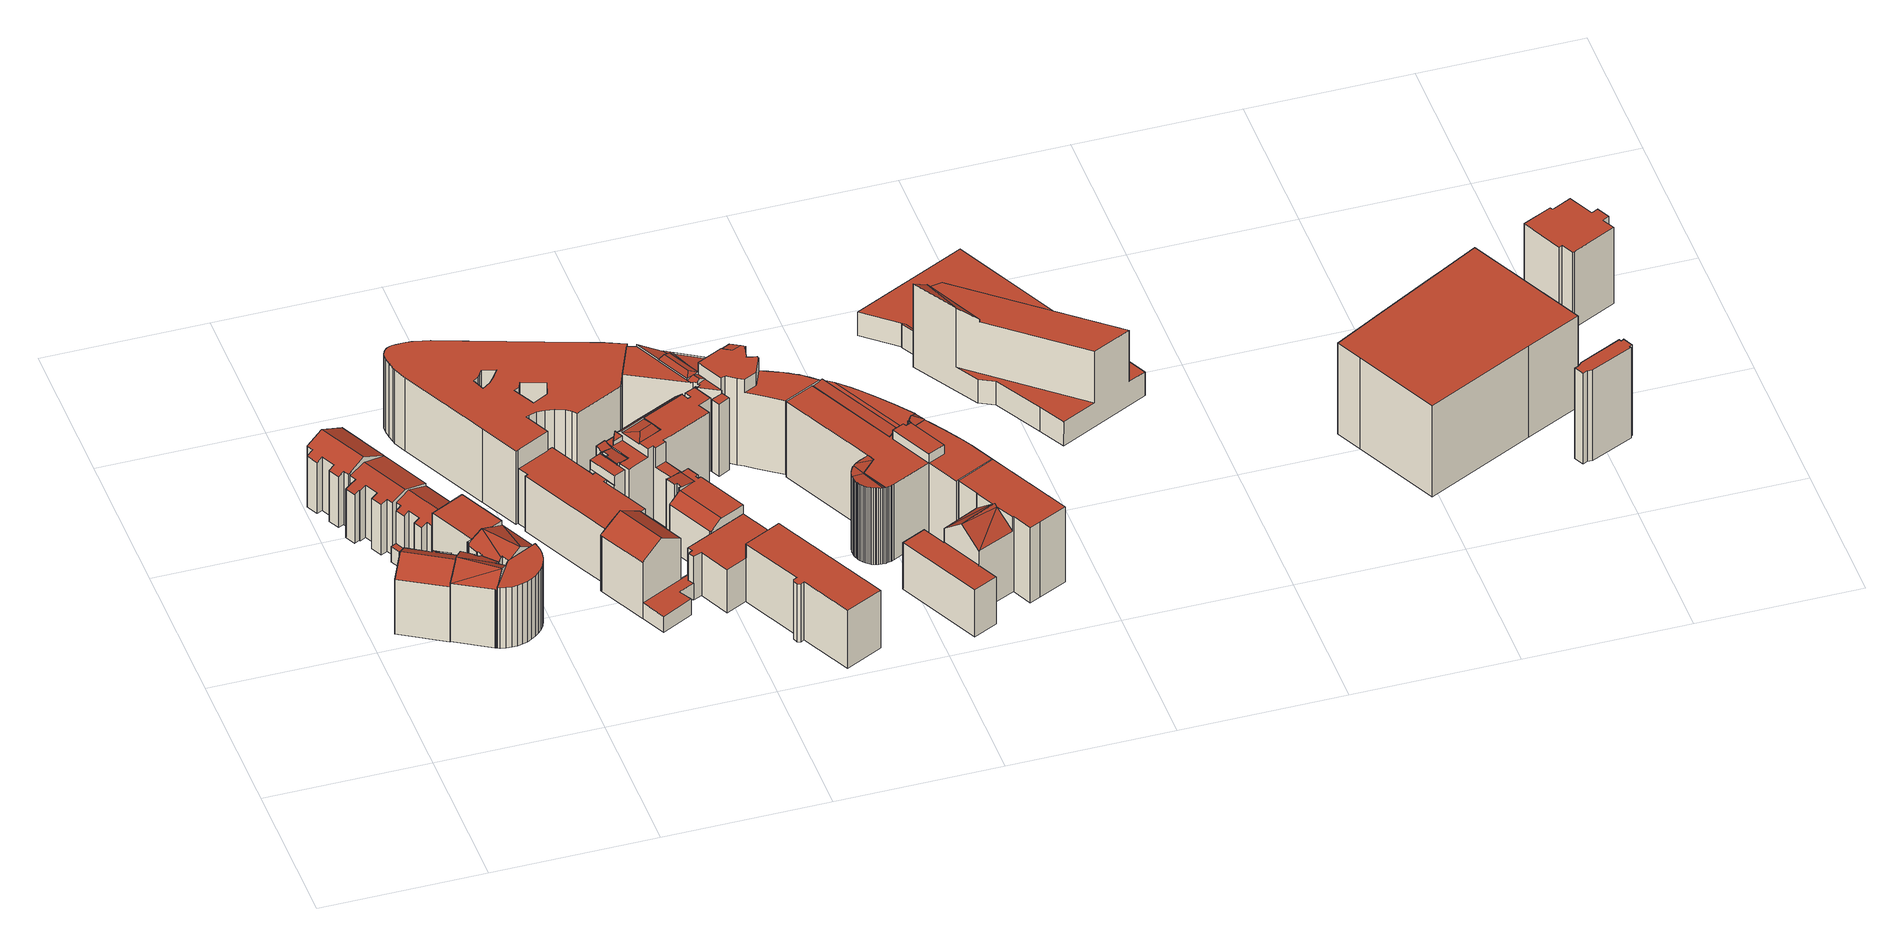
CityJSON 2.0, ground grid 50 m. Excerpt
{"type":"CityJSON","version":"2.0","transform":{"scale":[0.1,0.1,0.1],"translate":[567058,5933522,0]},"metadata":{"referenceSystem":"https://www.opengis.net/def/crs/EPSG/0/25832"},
"CityObjects":{
"building1":{"type":"Building","attributes":{"Gemeindeschluessel":"02000000","Geometrietyp2DReferenz":"3000","function":"31001_1010","roofType":"3100","measuredHeight":23.84,"storeysAboveGround":6},"geometry":[{"type":"MultiSurface","lod":"2","boundaries":[[[0,1,2,3]],[[3,4,5,0]],[[6,7,8,9]],[[9,8,10,11]],[[11,10,12,13]],[[14,2,1,15]],[[16,17,18,19,14,15,6,9,11,13]],[[6,15,1,0,5,7]],[[14,19,20,4,3,2]],[[16,13,12,21,22]],[[20,19,18,23]],[[24,17,16,22]],[[18,17,24,25,23]],[[21,12,10,8,7,5,4,20,23,25]],[[21,25,24,22]]],"semantics":{"surfaces":[{"type":"RoofSurface"},{"type":"WallSurface"},{"type":"GroundSurface"}],"values":[0,1,1,1,1,1,2,1,1,1,1,1,1,0,0]}}]},
"building2":{"type":"Building","attributes":{"Gemeindeschluessel":"02000000","Geometrietyp2DReferenz":"3000","function":"31001_1010","roofType":"3100","measuredHeight":24.24,"storeysAboveGround":5},"geometry":[{"type":"MultiSurface","lod":"2","boundaries":[[[26,27,28,29]],[[30,31,32,33,34,35,36,27,26]],[[37,38,39,40,41,42,43,44,28]],[[45,36,35,46]],[[46,35,34,47]],[[47,34,33,48]],[[48,33,32,49]],[[49,32,31,50]],[[50,31,30,51]],[[52,44,43,53]],[[53,43,42,54]],[[54,42,41,55]],[[55,41,40,56]],[[56,40,39,57]],[[57,39,38,58]],[[59,60,27,36,45]],[[61,52,53,54,55,56,57,58,62,59,45,46,47,48,49,50,51]],[[52,61,29,28,44]],[[60,59,62,63]],[[62,58,38,37,63]],[[61,51,30,26,29]],[[60,63,37,28,27]]],"semantics":{"surfaces":[{"type":"RoofSurface"},{"type":"WallSurface"},{"type":"GroundSurface"}],"values":[0,0,0,1,1,1,1,1,1,1,1,1,1,1,1,1,2,1,1,1,1,0]}}]},
"building3":{"type":"Building","attributes":{"Gemeindeschluessel":"02000000","Geometrietyp2DReferenz":"3000","function":"31001_1010","roofType":"3100","measuredHeight":22.07,"storeysAboveGround":4},"geometry":[{"type":"MultiSurface","lod":"2","boundaries":[[[64,65,66,67,68,69,70,71,72,73,74,75,76]],[[72,77,78,73]],[[79,76,75,80]],[[80,75,74,81]],[[82,71,70,83]],[[83,70,69,84]],[[84,69,68,85]],[[85,68,67,86]],[[86,67,66,87]],[[87,66,65,88]],[[88,65,64,89]],[[89,64,76,79]],[[90,78,77,91]],[[91,77,72,71,82]],[[81,74,73,78,90]],[[81,90,91,82,83,84,85,86,87,88,89,79,80]]],"semantics":{"surfaces":[{"type":"RoofSurface"},{"type":"WallSurface"},{"type":"GroundSurface"}],"values":[0,0,1,1,1,1,1,1,1,1,1,1,1,1,1,2]}}]},
"building4":{"type":"Building","attributes":{"Gemeindeschluessel":"02000000","Geometrietyp2DReferenz":"3000","function":"31001_1010","roofType":"3100","measuredHeight":20.15,"storeysAboveGround":4},"geometry":[{"type":"MultiSurface","lod":"2","boundaries":[[[92,93,94,95]],[[96,97,98,99]],[[100,101,102,103]],[[103,102,104,105]],[[105,104,106,107]],[[107,106,108,109]],[[109,108,110,111]],[[111,110,112,113]],[[113,112,114,115]],[[116,94,93,117]],[[118,119,120,121]],[[122,123,119,118]],[[100,103,105,107,109,111,113,115,122,118,121,96,99,116,117]],[[101,100,117,93,92]],[[123,122,115,114]],[[116,99,98,95,94]],[[97,96,121,120]],[[97,120,119,123,114,112,110,108,106,104,102,101,92,95,98]]],"semantics":{"surfaces":[{"type":"RoofSurface"},{"type":"WallSurface"},{"type":"GroundSurface"}],"values":[0,1,1,1,1,1,1,1,1,1,1,1,2,1,1,1,1,0]}}]},
"building5":{"type":"Building","attributes":{"Gemeindeschluessel":"02000000","Geometrietyp2DReferenz":"3000","function":"31001_1010","roofType":"3100","measuredHeight":19.76,"storeysAboveGround":4},"geometry":[{"type":"MultiSurface","lod":"2","boundaries":[[[124,125,126,127]],[[128,124,127,129]],[[130,131,132,133]],[[125,134,135,126]],[[136,137,138,139]],[[139,138,140,141]],[[141,140,142,143]],[[143,142,144,145]],[[145,144,146,147]],[[147,146,148,149]],[[150,151,152,153]],[[153,152,154,155]],[[136,139,141,143,145,147,149,156,128,129,130,133,157,150,153,155]],[[151,150,157,158]],[[136,155,154,159,137]],[[160,156,149,148]],[[157,133,132,161,158]],[[128,156,160,134,125,124]],[[130,129,127,126,135,131]],[[159,154,152,151,158,161]],[[159,161,132,131,135,134,160,148,146,144,142,140,138,137]]],"semantics":{"surfaces":[{"type":"RoofSurface"},{"type":"WallSurface"},{"type":"GroundSurface"}],"values":[0,1,1,1,1,1,1,1,1,1,1,1,2,1,1,1,1,1,1,0,0]}}]},
"building6":{"type":"Building","attributes":{"Gemeindeschluessel":"02000000","Geometrietyp2DReferenz":"3000","function":"31001_1010","roofType":"1000","measuredHeight":21.77,"storeysAboveGround":5},"geometry":[{"type":"MultiSurface","lod":"2","boundaries":[[[162,163,164,165,166,167,168,169,170,171,172,173,174,175,176,177,178,179,180,181,182]],[[183,184,185,186,187,188,189,190,191,192,193,194,195,196,197,198,199,200,201,202,203]],[[183,182,181,184]],[[184,181,180,185]],[[185,180,179,186]],[[186,179,178,187]],[[187,178,177,188]],[[188,177,176,189]],[[189,176,175,190]],[[190,175,174,191]],[[191,174,173,192]],[[192,173,172,193]],[[193,172,171,194]],[[194,171,170,195]],[[195,170,169,196]],[[196,169,168,197]],[[197,168,167,198]],[[198,167,166,199]],[[199,166,165,200]],[[200,165,164,201]],[[201,164,163,202]],[[202,163,162,203]],[[203,162,182,183]]],"semantics":{"surfaces":[{"type":"RoofSurface"},{"type":"GroundSurface"},{"type":"WallSurface"}],"values":[0,1,2,2,2,2,2,2,2,2,2,2,2,2,2,2,2,2,2,2,2,2,2]}}]},
"building7":{"type":"Building","attributes":{"Gemeindeschluessel":"02000000","Geometrietyp2DReferenz":"3000","function":"31001_1010","roofType":"1000","measuredHeight":22.33,"storeysAboveGround":6},"geometry":[{"type":"MultiSurface","lod":"2","boundaries":[[[204,205,206,207]],[[207,206,208,209]],[[209,208,210,211]],[[211,210,212,213]],[[213,212,214,215]],[[215,214,216,217]],[[217,216,218,219]],[[220,221,222,223]],[[223,222,205,204]],[[224,225,226,227]],[[227,226,221,220]],[[225,224,219,218]],[[219,224,227,220,223,204,207,209,211,213,215,217]],[[225,218,216,214,212,210,208,206,205,222,221,226]]],"semantics":{"surfaces":[{"type":"WallSurface"},{"type":"GroundSurface"},{"type":"RoofSurface"}],"values":[0,0,0,0,0,0,0,0,0,0,0,0,1,2]}}]},
"building8":{"type":"Building","attributes":{"Gemeindeschluessel":"02000000","Geometrietyp2DReferenz":"3000","function":"31001_1010","roofType":"3100","measuredHeight":23.9,"storeysAboveGround":5},"geometry":[{"type":"MultiSurface","lod":"2","boundaries":[[[228,229,230,231,232,233,234,235,236]],[[234,237,238,239,240,235]],[[239,241,242,243,244,240]],[[241,245,246,242]],[[247,233,232,248]],[[248,232,231,249]],[[249,231,230,250]],[[250,230,229,251]],[[251,229,228,224]],[[224,228,236,219]],[[252,238,237,253]],[[217,244,243,254]],[[255,242,246,256]],[[256,246,245,257]],[[252,253,247,248,249,250,251,224,219,217,254,255,256,257]],[[217,219,236,235,240,244]],[[252,257,245,241,239,238]],[[255,254,243,242]],[[247,253,237,234,233]]],"semantics":{"surfaces":[{"type":"RoofSurface"},{"type":"WallSurface"},{"type":"GroundSurface"}],"values":[0,0,0,0,1,1,1,1,1,1,1,1,1,1,2,1,1,1,1]}}]},
"building9":{"type":"Building","attributes":{"Gemeindeschluessel":"02000000","Geometrietyp2DReferenz":"3000","function":"31001_1010","roofType":"3100","measuredHeight":24.5,"storeysAboveGround":5},"geometry":[{"type":"MultiSurface","lod":"2","boundaries":[[[258,259,260,261,262,263]],[[259,264,265,266,267,260]],[[268,262,261,269]],[[270,263,262,268]],[[271,267,266,272]],[[272,266,265,273]],[[273,265,264,274]],[[275,258,263,270]],[[274,264,259,258,275]],[[269,261,260,267,271]],[[269,271,272,273,274,275,270,268]]],"semantics":{"surfaces":[{"type":"RoofSurface"},{"type":"WallSurface"},{"type":"GroundSurface"}],"values":[0,0,1,1,1,1,1,1,1,1,2]}}]},
"building10":{"type":"Building","attributes":{"Gemeindeschluessel":"02000000","Geometrietyp2DReferenz":"3000","function":"31001_2460","roofType":"1000","measuredHeight":5.65,"storeysAboveGround":1},"geometry":[{"type":"MultiSurface","lod":"2","boundaries":[[[274,276,277,278]],[[278,277,279,280]],[[280,279,281,282]],[[283,284,285,286,275,274,278,280,282]],[[287,288,289,290,281,279,277,276,291]],[[281,290,283,282]],[[288,287,286,285]],[[289,288,285,284]],[[290,289,284,283]],[[287,291,275,286]],[[291,276,274,275]]],"semantics":{"surfaces":[{"type":"WallSurface"},{"type":"GroundSurface"},{"type":"RoofSurface"}],"values":[0,0,0,1,2,0,0,0,0,0,0]}}]},
"building11":{"type":"Building","attributes":{"Gemeindeschluessel":"02000000","Geometrietyp2DReferenz":"3000","function":"31001_2010","roofType":"1000","measuredHeight":26.21,"storeysAboveGround":7},"geometry":[{"type":"MultiSurface","lod":"2","boundaries":[[[292,293,294,295,296,297,298,299,300,301,302,303,304,305,306,307,308,309,310,311,312,313,314,315,316,317,318,319,320,321,322,323,324,325],[326,327,328,329,330,331],[332,333,334,335,336,337,338,339]],[[340,341,342,343,344,345,346,347,348,349,350,351,352,353,354,355,356,357,358,359,360,361,362,363,364,365,366,367,368,369,370,371,372,373],[374,375,376,377,378,379],[380,381,382,383,384,385,386,387]],[[373,372,293,292]],[[372,371,294,293]],[[371,370,295,294]],[[370,369,296,295]],[[369,368,297,296]],[[368,367,298,297]],[[367,366,299,298]],[[366,365,300,299]],[[365,364,301,300]],[[364,363,302,301]],[[363,362,303,302]],[[362,361,304,303]],[[361,360,305,304]],[[360,359,306,305]],[[359,358,307,306]],[[358,357,308,307]],[[357,356,309,308]],[[356,355,310,309]],[[355,354,311,310]],[[354,353,312,311]],[[353,352,313,312]],[[352,351,314,313]],[[351,350,315,314]],[[350,349,316,315]],[[349,348,317,316]],[[348,347,318,317]],[[347,346,319,318]],[[346,345,320,319]],[[345,344,321,320]],[[344,343,322,321]],[[343,342,323,322]],[[342,341,324,323]],[[341,340,325,324]],[[340,373,292,325]],[[379,378,327,326]],[[378,377,328,327]],[[377,376,329,328]],[[376,375,330,329]],[[375,374,331,330]],[[374,379,326,331]],[[387,386,333,332]],[[386,385,334,333]],[[385,384,335,334]],[[384,383,336,335]],[[383,382,337,336]],[[382,381,338,337]],[[381,380,339,338]],[[380,387,332,339]]],"semantics":{"surfaces":[{"type":"GroundSurface"},{"type":"RoofSurface"},{"type":"WallSurface"}],"values":[0,1,2,2,2,2,2,2,2,2,2,2,2,2,2,2,2,2,2,2,2,2,2,2,2,2,2,2,2,2,2,2,2,2,2,2,2,2,2,2,2,2,2,2,2,2,2,2,2,2]}}]},
"building12":{"type":"Building","attributes":{"Gemeindeschluessel":"02000000","Geometrietyp2DReferenz":"3000","function":"31001_2010","roofType":"1000","measuredHeight":15.56,"storeysAboveGround":4},"geometry":[{"type":"MultiSurface","lod":"2","boundaries":[[[388,389,390,391]],[[392,393,394,395]],[[395,394,396,397]],[[398,399,393,392]],[[400,401,390,389,402,396,394,393,399]],[[403,404,398,392,395,397,405,388,391]],[[405,397,396,402]],[[404,403,401,400]],[[403,391,390,401]],[[398,404,400,399]],[[388,405,402,389]]],"semantics":{"surfaces":[{"type":"WallSurface"},{"type":"RoofSurface"},{"type":"GroundSurface"}],"values":[0,0,0,0,1,2,0,0,0,0,0]}}]},
"building13":{"type":"Building","attributes":{"Gemeindeschluessel":"02000000","Geometrietyp2DReferenz":"3000","function":"31001_2020","roofType":"1000","measuredHeight":31.07,"storeysAboveGround":7},"geometry":[{"type":"MultiSurface","lod":"2","boundaries":[[[406,407,408,409,410,411]],[[412,413,414,415]],[[412,416,417,413]],[[418,419,420]],[[421,422,423,424,425]],[[426,427,428,429,430]],[[431,432,433,434,435,436,437,438,439,440,427,441,442,443]],[[444,445,446,447,448,449,450,451,452,453,454,455,456,457,458,459,460,461,462,463,464,465,466,467,468,469,470,471,472,473,474]],[[475,476,477,478,479,480]],[[481,482,483,476,484]],[[446,485,486,487,488]],[[482,489,490,483]],[[491,492,493,485]],[[494,495,492,496]],[[497,498,499,489,482,481]],[[500,501,502,503,504,497,505]],[[494,506,495]],[[507,508,509]],[[510,511,512,513,514,515,516,517,518,519]],[[503,520,521,499,504]],[[522,523,524,525,526]],[[527,528,529,530]],[[531,532,533,534,535,536]],[[537,538,539,540]],[[541,542,543]],[[544,545,546,547,507]],[[548,549,550,551]],[[551,550,552,553]],[[554,555,556,557]],[[557,556,558,559]],[[560,561,562,563]],[[564,565,566,567]],[[567,566,568,569]],[[570,410,409]],[[571,572,573,574]],[[574,573,575,576]],[[406,577,407]],[[578,579,580]],[[581,582,583,584]],[[585,586,587,588]],[[578,589,590]],[[591,415,414,592]],[[593,412,415,591]],[[594,417,416]],[[429,595,596,430]],[[537,425,424,597,538]],[[597,424,423,598]],[[599,422,421,600]],[[600,421,425,537]],[[440,428,427]],[[601,602,603,604]],[[604,603,605,606]],[[607,608,609]],[[609,610,611]],[[612,443,442,613]],[[426,441,427]],[[436,435,424,597]],[[538,597,424,435,434,539]],[[539,434,433,614]],[[614,433,432,615]],[[615,432,431,616]],[[616,431,443,612]],[[617,618,619,543]],[[620,621,622,623]],[[623,622,624,625]],[[625,624,626,627]],[[627,626,628,629]],[[629,628,630,631]],[[542,474,473,632]],[[632,473,472,633]],[[633,472,471,634]],[[634,471,470,635]],[[635,470,469,636]],[[636,469,468,637]],[[637,468,467,638]],[[638,467,466,639]],[[639,466,465,640]],[[640,465,464,641]],[[641,464,463,642]],[[642,463,462,643]],[[643,462,461,644]],[[644,461,460,645]],[[645,460,459,646]],[[646,459,458,647]],[[647,458,457,648]],[[648,457,456,649]],[[649,456,455,650]],[[650,455,454,651]],[[651,454,453,652]],[[652,453,452,653]],[[653,452,451,654]],[[654,451,450,655]],[[655,450,449,656]],[[656,449,448,657]],[[488,447,446]],[[541,444,474,542]],[[476,475,484]],[[496,490,489,494]],[[495,493,492]],[[509,658,659,507]],[[507,659,660,544]],[[505,661,662,500]],[[521,494,489,499]],[[497,481,661,505]],[[508,519,518,663]],[[663,518,517,664]],[[664,517,516,665]],[[666,512,511,547]],[[547,511,510,659,507]],[[507,659,510,519,508]],[[667,525,524,668]],[[536,669,531]],[[545,530,529,546]],[[546,529,528,670]],[[670,528,527,671]],[[671,527,530,545]],[[672,673,674,675]],[[675,674,676,677]],[[678,679,680,681]],[[681,680,682,683]],[[684,685,686,687]],[[687,686,688,689]],[[690,691,692,693]],[[693,692,694,695]],[[695,694,696,697]],[[698,699,700,701]],[[701,700,702,703]],[[703,702,704,705]],[[706,707,708,709]],[[709,708,710,711]],[[711,710,712,713]],[[713,712,714,715]],[[715,714,716,717]],[[599,718,719,720,721,722,723,724,598,423,422]],[[725,726,727,717,716,728,729,683,682,730,731]],[[732,733,734,735,736,501,500,662,737,738,739,740,741]],[[411,410,570,592,414,413,417,594,742,743,744,745,746,747,748,749,750,751,752]],[[753,754,755,756,757,758,569,568,759,760,761,762,763,764,549,548]],[[739,738,737,662,661,765,766,619,618,767,740]],[[768,769,596,595,770,771,772,773,774,775,776,660,659,658,777,605,603,602,778,610,609,608,779,780]],[[409,781,782,589,578,580,783,784,785,786,593,591,592,570]],[[787,788,789,790,791,585,588,792,793,794]],[[715,717,727,726,725,731,795,796,666,547,546,670,671,545,544,797,798,799,800,801,802,803,804,805,806,807,620,623,625,627,629,631,808,809,721,720,719,718,599,600,537,540,539,614,615,616,612,613,810,811,812,813,814,815,816,581,584,817,818,819,820,821,822,823,560,563,824,825,826,827,828,829,830,564,567,569,758,757,756,755,754,753,548,551,553,831,832,833,834,835,554,557,559,571,574,576,836,752,751,750,749,748,747,746,745,837,601,604,606,838,509,508,663,664,665,839,736,735,734,733,732,741,840,617,543,542,632,633,634,635,636,637,638,639,640,641,642,643,644,645,646,647,648,649,650,651,652,653,654,655,656,657,841,842,843,844,845,667,668,846,847,848,684,687,689,849,672,675,677,850,851,698,701,703,705,852,690,693,695,697,853,706,709,711,713]],[[550,549,764,763,762,761,760,759,568,566,565,854,855,856,857,858,859,860,562,561,861,862,863,864,862,865,558,556,555,866,867,868,869,870,552]],[[416,871,872,873,874,744,743,742,594]],[[598,724,723,722,875,876,630,628,626,624,622,621,438,437,436,597]],[[877,878,879,880,730,682,680,679,881,676,674,673,882,688,686,685,533,532,531,669,883]],[[729,728,716,714,712,710,708,707,884,696,694,692,691,885,704,702,700,699,678,681,683]],[[558,794,793,572,571,559]],[[823,822,821,863,862,861,561,560]],[[860,859,858,826,825,824,563,562]],[[857,856,855,829,828,827,826,858]],[[865,862,864,789,788,787,794,558]],[[864,863,821,820,819,818,791,790,789]],[[408,886,590,589,782,781,409]],[[815,814,813,812,769,768,785,784,783]],[[420,887,611,610,778,874,873,872,871]],[[786,785,768,780,418,420,871,416,412,593]],[[803,802,801,800,773,772,771,770]],[[595,429,428,440,439,806,805,804,803,770]],[[811,810,613,442,441,426,430,596,769,812]],[[876,875,722,721,809,808,631,630]],[[483,490,496,492,491,478,477,476]],[[486,888,844,843,842,487]],[[884,707,706,853,697,696]],[[885,691,690,852,705,704]],[[533,685,684,848,847,534]],[[679,678,699,698,851,850,881]],[[795,731,730,880,879,796]],[[850,677,676,881]],[[672,849,689,688,882,673]],[[520,513,512,878,877,883,489,494,521]],[[489,883,669,536,535,523,522,506,494]],[[534,847,846,668,524,523,535]],[[512,666,796,879,878]],[[526,525,667,845,844,888]],[[839,665,516,515,502,501,736]],[[515,514,513,520,503,502]],[[504,499,498,497]],[[493,495,506,522,493,485]],[[445,479,478,491,485,446]],[[765,661,481,484,475,480,766]],[[447,488,487,842,841,657,448]],[[766,480,479,445,444,541,543,619]],[[439,438,621,620,807,806]],[[774,773,800,799,798,775]],[[798,797,544,660,776,775]],[[605,777,658,509,838,606]],[[740,767,618,617,840,741]],[[778,602,601,837,745,744,874]],[[780,779,608,607,889,418]],[[586,585,791,818,817,584,583]],[[816,815,783,580,579,582,581]],[[792,588,587,890,572,793]],[[836,576,575,577,406,411,752]],[[564,830,829,855,854,565]],[[866,555,554,835,834,867]],[[868,867,834,833,832,869]],[[552,870,869,832,831,553]],[[493,522,526,888,486,485]],[[889,607,609,891,419,418]],[[419,891,609,611,887,420]],[[890,587,586,583,582,579,578,590,886,408,407,577,575,573,572]]],"semantics":{"surfaces":[{"type":"RoofSurface"},{"type":"WallSurface"},{"type":"GroundSurface"}],"values":[0,0,0,0,0,0,0,0,0,0,0,0,0,0,0,0,0,0,0,0,0,0,0,0,0,0,1,1,1,1,1,1,1,1,1,1,1,1,1,1,1,1,1,1,1,1,1,1,1,1,1,1,1,1,1,1,1,1,1,1,1,1,1,1,1,1,1,1,1,1,1,1,1,1,1,1,1,1,1,1,1,1,1,1,1,1,1,1,1,1,1,1,1,1,1,1,1,1,1,1,1,1,1,1,1,1,1,1,1,1,1,1,1,1,1,1,1,1,1,1,1,1,1,1,1,1,1,1,1,1,1,1,1,1,1,1,1,1,0,0,0,0,2,0,0,0,0,0,1,1,1,1,1,1,1,1,1,1,1,1,1,1,1,1,1,1,1,1,1,1,1,1,1,1,1,1,1,1,1,1,1,1,1,1,1,1,1,1,1,1,1,1,1,1,1,1,1,1,1,0,0,0,0]}}]},
"building14":{"type":"Building","attributes":{"Gemeindeschluessel":"02000000","Geometrietyp2DReferenz":"3000","function":"31001_2020","roofType":"1000","measuredHeight":20.76,"storeysAboveGround":6},"geometry":[{"type":"MultiSurface","lod":"2","boundaries":[[[892,893,894,895,896,897,898,899,900,901]],[[902,391,903,904,905,906,907,908,909,910]],[[902,901,900,391]],[[391,900,899,903]],[[903,899,898,904]],[[904,898,897,905]],[[905,897,896,906]],[[906,896,895,907]],[[907,895,894,908]],[[908,894,893,909]],[[909,893,892,910]],[[910,892,901,902]]],"semantics":{"surfaces":[{"type":"RoofSurface"},{"type":"GroundSurface"},{"type":"WallSurface"}],"values":[0,1,2,2,2,2,2,2,2,2,2,2]}}]},
"building15":{"type":"Building","attributes":{"Gemeindeschluessel":"02000000","Geometrietyp2DReferenz":"3000","function":"31001_2020","roofType":"1000","measuredHeight":30.41,"storeysAboveGround":7},"geometry":[{"type":"MultiSurface","lod":"2","boundaries":[[[911,912,913,914,915,916,917,918,919,920,921]],[[922,923,924,925,926]],[[911,927,928,929,930,912]],[[927,931,932,933,934,935,936,937,928]],[[938,939,940,911]],[[941,942,943,944,945,946,947,948,949,950]],[[951,952,953,954]],[[955,956,957]],[[958,959,960,956,955]],[[959,961,960]],[[922,962,963,923]],[[964,965,966,967]],[[968,969,970,971]],[[971,970,972,973]],[[973,972,974,975]],[[975,974,965,964]],[[976,920,919,977]],[[977,919,918,978]],[[978,918,917,979]],[[979,917,916,980]],[[980,916,915,981]],[[981,915,914,982]],[[982,914,913,983]],[[983,913,912,984]],[[985,986,987,988]],[[988,987,989,990]],[[990,989,991,992]],[[992,991,993,994]],[[994,993,995,996]],[[996,995,997,998]],[[998,997,999,1000]],[[1000,999,1001,1002]],[[1002,1001,1003,1004]],[[1004,1003,1005,1006]],[[1006,1005,1007,1008]],[[1008,1007,1009,1010]],[[1010,1009,1011,1012]],[[1012,1011,1013,1014]],[[1014,1013,1015,1016]],[[1016,1015,1017,1018]],[[1018,1017,1019,1020]],[[1021,925,924]],[[984,912,930,1022]],[[1022,930,929,1023]],[[1023,929,928,1024]],[[1024,928,937,1025]],[[1025,937,936,1026]],[[1026,936,935,1027]],[[1027,935,934,1028]],[[1028,934,933,1029]],[[1030,932,931]],[[911,1031,1032,927]],[[1033,1034,1035,1036]],[[1036,1035,1037,1038]],[[1038,1037,1039,1040]],[[1040,1039,1041,1042]],[[1042,1041,1043,1044]],[[940,1045,1031,911]],[[927,1032,931]],[[923,963,924]],[[1046,950,949,1047]],[[1048,948,947,1049]],[[951,946,945,952]],[[1050,944,943,1051]],[[1052,941,950,1046]],[[955,1053,1054,958]],[[1055,1056,1057,1058]],[[1058,1057,1059,1060]],[[1061,1062,1063,1064]],[[1065,1066,1067,1068]],[[1030,931,1032,1031,1045,1043,1041,1039,1037,1035,1034,1052,1046,1047,1021,924,963,962,1069]],[[1063,1062,1067,1066,1059,1057,1056,1054,1053,1050,1051]],[[1070,954,953,957,956,960,961,1071]],[[1061,1064,1072,1033,1036,1038,1040,1042,1044,1073,985,988,990,992,994,996,998,1000,1002,1004,1006,1008,1010,1012,1014,1016,1018,1020,968,971,973,975,964,967,976,977,978,979,980,981,982,983,984,1022,1023,1024,1025,1026,1027,1028,1029,1074,1075,1076,1048,1049,1070,1071,1055,1058,1060,1065,1068]],[[1076,1075,1069,962,922,926]],[[1048,1076,926,925,1021,1047,949,948]],[[1033,1072,942,941,1052,1034]],[[1072,1064,1063,1051,943,942]],[[1055,1071,961,959,958,1054,1056]],[[1061,1068,1067,1062]],[[1065,1060,1059,1066]],[[944,1050,1053,955,957,953,952,945]],[[1070,1049,947,946,951,954]],[[1073,1044,1043,1045,940,939]],[[1074,1029,933,932,1030]],[[985,1073,939,938,986]],[[969,968,1020,1019]],[[976,967,966,921,920]],[[1075,1074,1030,1069]],[[969,1019,1017,1015,1013,1011,1009,1007,1005,1003,1001,999,997,995,993,991,989,987,986,938,911,921,966,965,974,972,970]]],"semantics":{"surfaces":[{"type":"RoofSurface"},{"type":"WallSurface"},{"type":"GroundSurface"}],"values":[0,0,0,0,0,0,0,0,0,0,1,1,1,1,1,1,1,1,1,1,1,1,1,1,1,1,1,1,1,1,1,1,1,1,1,1,1,1,1,1,1,1,1,1,1,1,1,1,1,1,1,1,1,1,1,1,1,1,1,1,1,1,1,1,1,1,1,1,1,1,0,0,1,2,1,1,1,1,1,1,1,1,1,1,1,1,1,1,1,0]}}]},
"building16":{"type":"Building","attributes":{"Gemeindeschluessel":"02000000","Geometrietyp2DReferenz":"3000","function":"31001_2010","roofType":"1000","measuredHeight":27.65,"storeysAboveGround":7},"geometry":[{"type":"MultiSurface","lod":"2","boundaries":[[[1077,1078,1079,1080]],[[1078,1081,1079]],[[1082,1078,1077]],[[1083,1082,1077]],[[1084,1085,1083,1077]],[[1086,1083,1085]],[[1087,1088,1089,1090]],[[1091,1092,1093,1094]],[[1095,1096,1097,1098]],[[1086,1099,1083]],[[1078,1100,1081]],[[1101,1102,1103,1104]],[[1104,1103,1105,1106]],[[1106,1105,1107,1108]],[[1094,1093,1088,1087]],[[1109,1110,1111,1080,1079,1081,1100,1112,1113]],[[1108,1107,1099,1086,1085,1084,1114,1115,1116]],[[1091,1094,1087,1090,1109,1113,1095,1098,1101,1104,1106,1108,1116]],[[1115,1114,1111,1110,1089,1088,1093,1092]],[[1112,1100,1078,1083,1099,1107,1105,1103,1102,1097,1096]],[[1089,1110,1109,1090]],[[1097,1102,1101,1098]],[[1112,1096,1095,1113]],[[1083,1078,1082]],[[1111,1114,1084,1077,1080]],[[1115,1092,1091,1116]]],"semantics":{"surfaces":[{"type":"RoofSurface"},{"type":"WallSurface"},{"type":"GroundSurface"}],"values":[0,0,0,0,0,0,1,1,1,1,1,1,1,1,1,1,1,2,0,0,1,1,1,1,1,1]}}]},
"building17":{"type":"Building","attributes":{"Gemeindeschluessel":"02000000","Geometrietyp2DReferenz":"3000","function":"51009_1610","roofType":"1000","measuredHeight":25.58},"geometry":[{"type":"MultiSurface","lod":"2","boundaries":[[[1117,1118,1119,1120,1121]],[[1122,1123,1124,1125,1126,1127,1128,1129,1130]],[[1131,1132,1133,1119,1134]],[[1135,1136,1137,1138]],[[1139,1130,1129,1140]],[[1140,1129,1128,1141]],[[1141,1128,1127,1142]],[[1142,1127,1126,1143]],[[1143,1126,1125,1144]],[[1120,1123,1122,1121]],[[1118,1134,1119]],[[1138,1133,1132,1135]],[[1145,1146,1147,1139,1140,1141,1142,1143,1144]],[[1139,1147,1117,1121,1122,1130]],[[1146,1145,1136,1135,1132,1131]],[[1145,1144,1125,1124,1137,1136]],[[1147,1146,1131,1134,1118,1117]],[[1133,1138,1137,1124,1123,1120,1119]]],"semantics":{"surfaces":[{"type":"RoofSurface"},{"type":"WallSurface"},{"type":"GroundSurface"}],"values":[0,0,0,0,1,1,1,1,1,1,1,1,2,1,1,1,1,1]}}]},
"building18":{"type":"Building","attributes":{"Gemeindeschluessel":"02000000","Geometrietyp2DReferenz":"3000","function":"31001_2100","roofType":"1000","measuredHeight":29.86,"storeysAboveGround":1},"geometry":[{"type":"MultiSurface","lod":"2","boundaries":[[[1148,1149,1150,1151]],[[1152,1153,1154,1155,1156]],[[1148,1157,1158,1149]],[[1159,1160,1161,1162,1163]],[[1164,1162,1165,1166]],[[1167,1151,1150,1168]],[[1169,1155,1154,1170]],[[1156,1149,1158,1152]],[[1171,1172,1173,1174]],[[1174,1173,1175,1176]],[[1176,1175,1177,1178]],[[1178,1177,1179,1180]],[[1181,1182,1183,1184]],[[1184,1183,1185,1186]],[[1181,1184,1186,1187,1167,1168,1188,1164,1166,1189,1171,1174,1176,1178,1180]],[[1190,1165,1162,1161,1160,1169,1170,1179,1177,1175,1173,1172]],[[1165,1190,1189,1166]],[[1167,1187,1191,1192,1157,1148,1151]],[[1181,1180,1179,1170,1154,1153,1193,1182]],[[1191,1187,1186,1185]],[[1193,1153,1152,1158,1157,1192]],[[1150,1149,1156,1155,1169,1160,1159]],[[1188,1168,1150,1159,1163]],[[1190,1172,1171,1189]],[[1164,1188,1163,1162]],[[1193,1192,1191,1185,1183,1182]]],"semantics":{"surfaces":[{"type":"RoofSurface"},{"type":"WallSurface"},{"type":"GroundSurface"}],"values":[0,0,0,0,1,1,1,1,1,1,1,1,1,1,2,0,1,1,1,1,1,1,1,1,1,0]}}]},
"building19":{"type":"Building","attributes":{"Gemeindeschluessel":"02000000","Geometrietyp2DReferenz":"3000","function":"31001_1120","roofType":"1000","measuredHeight":32.68,"storeysAboveGround":9},"geometry":[{"type":"MultiSurface","lod":"2","boundaries":[[[1194,1195,1196,1197]],[[1197,1196,1198,1199]],[[1199,1198,1200,1201]],[[1201,1200,1202,1203]],[[1203,1202,1204,1205]],[[1206,1207,1208,1209]],[[1209,1208,1195,1194]],[[1210,1211,1212,1213]],[[1211,1210,1205,1204]],[[1214,1215,1207,1206]],[[1213,1212,1215,1214]],[[1213,1214,1206,1209,1194,1197,1199,1201,1203,1205,1210]],[[1215,1212,1211,1204,1202,1200,1198,1196,1195,1208,1207]]],"semantics":{"surfaces":[{"type":"WallSurface"},{"type":"GroundSurface"},{"type":"RoofSurface"}],"values":[0,0,0,0,0,0,0,0,0,0,0,1,2]}}]},
"building20":{"type":"Building","attributes":{"Gemeindeschluessel":"02000000","Geometrietyp2DReferenz":"3000","function":"51009_1610","roofType":"1000","measuredHeight":32.5},"geometry":[{"type":"MultiSurface","lod":"2","boundaries":[[[1216,1217,1218,1219]],[[1220,1221,1222,1223]],[[1220,1224,1225,1221]],[[1219,1218,1225,1224]],[[1217,1216,1226,1227]],[[1226,1228,1229,1227]],[[1229,1228,1230,1231]],[[1232,1231,1230,1233]],[[1232,1233,1234,1235]],[[1236,1235,1234,1237]],[[1238,1236,1237,1239]],[[1222,1238,1239,1223]],[[1216,1219,1224,1220,1223,1239,1237,1234,1233,1230,1228,1226]],[[1218,1217,1227,1229,1231,1232,1235,1236,1238,1222,1221,1225]]],"semantics":{"surfaces":[{"type":"WallSurface"},{"type":"GroundSurface"},{"type":"RoofSurface"}],"values":[0,0,0,0,0,0,0,0,0,0,0,0,1,2]}}]},
"building21":{"type":"Building","attributes":{"Gemeindeschluessel":"02000000","Geometrietyp2DReferenz":"3000","function":"31001_1010","roofType":"1000","measuredHeight":27.35,"storeysAboveGround":8},"geometry":[{"type":"MultiSurface","lod":"2","boundaries":[[[1240,1241,1242,1243,1244,1245,1246,1247,1248,1249,1250,1251,1252]],[[1253,1254,1255,1256,1257,1258,1259,1260,1261,1262,1263,1264,1265]],[[1257,1248,1247,1258]],[[1258,1247,1246,1259]],[[1259,1246,1245,1260]],[[1260,1245,1244,1261]],[[1261,1244,1243,1262]],[[1262,1243,1242,1263]],[[1263,1242,1241,1264]],[[1264,1241,1240,1265]],[[1253,1252,1251,1254]],[[1254,1251,1250,1255]],[[1255,1250,1249,1256]],[[1256,1249,1248,1257]],[[1253,1265,1240,1252]]],"semantics":{"surfaces":[{"type":"RoofSurface"},{"type":"GroundSurface"},{"type":"WallSurface"}],"values":[0,1,2,2,2,2,2,2,2,2,2,2,2,2,2]}}]}
},
"vertices":[
[246,595,137],[254,609,137],[218,648,137],[202,621,137],[202,621,220],[246,595,220],[244,592,24],[244,592,223],[215,612,221],[215,612,24],[202,602,230],[202,602,24],[262,567,230],[262,567,24],[218,648,24],[254,609,24],[198,456,24],[62,535,24],[126,647,24],[193,606,24],[193,606,230],[234,518,262],[198,456,221],[126,647,230],[62,535,221],[98,597,262],
[198,455,234],[342,436,267],[236,522,267],[198,456,234],[307,392,234],[308,391,234],[309,391,234],[309,390,234],[310,390,234],[311,390,234],[312,389,234],[341,493,241],[353,503,234],[316,544,234],[307,539,238],[296,545,240],[299,549,238],[264,569,243],[262,567,245],[312,389,25],[311,390,25],[310,390,25],[309,390,25],[309,391,25],[308,391,25],[307,392,25],[262,567,25],[264,569,25],[299,549,25],[296,545,25],[307,539,25],[316,544,25],[353,503,25],[367,476,25],[367,476,240],[198,456,25],[340,492,25],[340,492,242],
[20,1101,202],[38,1110,212],[58,1067,212],[41,1059,203],[58,1025,203],[75,1033,212],[83,1015,212],[87,1017,214],[136,1041,241],[62,1191,241],[12,1166,213],[21,1146,213],[2,1137,203],[205,1076,202],[132,1225,202],[2,1137,20],[21,1146,20],[12,1166,20],[87,1017,20],[83,1015,20],[75,1033,20],[58,1025,20],[41,1059,20],[58,1067,20],[38,1110,20],[20,1101,20],[132,1225,20],[205,1076,20],
[210,892,223],[279,926,201],[205,1076,201],[137,1042,223],[98,995,21],[98,995,207],[87,1017,207],[87,1017,21],[162,868,21],[162,868,207],[153,885,207],[153,885,21],[133,876,201],[133,876,21],[116,910,201],[116,910,21],[136,920,207],[136,920,21],[115,961,207],[115,961,21],[96,951,201],[96,951,21],[95,954,201],[95,954,21],[205,1076,21],[279,926,21],[63,977,21],[63,977,196],[78,986,201],[78,986,21],[78,945,21],[78,945,196],
[164,811,75],[181,819,75],[167,848,75],[150,840,75],[164,811,20],[150,840,20],[184,857,20],[184,857,200],[175,875,200],[175,875,20],[181,819,192],[167,848,192],[240,746,20],[240,746,200],[239,748,200],[239,748,20],[238,747,200],[238,747,20],[230,765,200],[230,765,20],[212,757,192],[212,757,20],[199,783,192],[199,783,20],[216,791,200],[216,791,20],[342,798,20],[342,798,193],[340,797,193],[340,797,20],[341,796,193],[341,796,20],[198,828,20],[279,926,20],[279,926,193],[282,767,218],[198,828,200],[218,896,218],
[320,384,243],[336,381,243],[352,379,243],[369,380,243],[385,383,243],[401,388,243],[415,395,243],[429,404,243],[441,415,243],[452,428,243],[461,441,243],[468,456,243],[473,472,243],[475,488,243],[476,505,243],[474,521,243],[470,537,243],[380,492,243],[373,485,243],[367,476,243],[312,389,243],[312,389,26],[367,476,26],[373,485,26],[380,492,26],[470,537,26],[474,521,26],[476,505,26],[475,488,26],[473,472,26],[468,456,26],[461,441,26],[452,428,26],[441,415,26],[429,404,26],[415,395,26],[401,388,26],[385,383,26],[369,380,26],[352,379,26],[336,381,26],[320,384,26],
[239,746,24],[239,746,247],[240,746,247],[240,746,24],[341,796,247],[341,796,24],[343,797,247],[343,797,24],[412,655,247],[412,655,24],[411,655,247],[411,655,24],[411,654,247],[411,654,24],[293,596,247],[293,596,24],[292,596,24],[292,596,247],[309,604,247],[309,604,24],[295,591,24],[295,591,247],[294,591,247],[294,591,24],
[295,591,239],[309,561,235],[311,562,236],[319,546,234],[316,544,232],[353,503,232],[364,513,238],[343,621,263],[293,596,240],[368,516,241],[380,492,239],[419,512,263],[344,621,263],[420,512,263],[413,654,232],[411,653,233],[411,654,233],[470,537,232],[468,541,232],[353,503,24],[316,544,24],[319,546,24],[311,562,24],[309,561,24],[380,492,24],[368,516,24],[411,653,24],[413,654,24],[468,541,24],[470,537,24],
[734,388,225],[801,421,270],[728,570,270],[696,554,249],[661,537,225],[663,533,225],[867,454,225],[809,575,225],[798,598,225],[795,603,225],[661,537,25],[696,554,25],[663,533,25],[795,603,25],[798,598,25],[809,575,25],[867,454,25],[734,388,25],
[867,454,81],[890,465,81],[890,465,25],[899,451,81],[899,451,25],[884,441,81],[884,441,25],[895,424,25],[845,402,25],[867,361,25],[771,311,25],[771,311,81],[867,361,81],[845,402,81],[895,424,81],[734,388,81],
[846,1276,23],[905,1255,23],[962,1231,23],[956,1217,23],[907,1104,23],[889,1062,23],[739,988,23],[727,999,23],[712,1011,23],[685,1023,23],[658,1028,23],[634,1027,23],[610,1020,23],[599,1016,23],[637,938,23],[535,888,23],[527,884,23],[469,1003,23],[333,1280,23],[316,1321,23],[314,1329,23],[310,1352,23],[308,1375,23],[308,1395,23],[312,1404,23],[317,1411,23],[324,1418,23],[332,1422,23],[342,1425,23],[353,1425,23],[375,1426,23],[398,1424,23],[406,1423,23],[450,1412,23],[603,1135,23],[638,1068,23],[685,1093,23],[698,1138,23],[628,1163,23],[621,1144,23],[510,1209,23],[524,1170,23],[549,1188,23],[565,1206,23],[584,1234,23],[543,1247,23],[534,1232,23],[526,1222,23],[450,1412,286],[406,1423,286],[398,1424,286],[375,1426,286],[353,1425,286],[342,1425,286],[332,1422,286],[324,1418,286],[317,1411,286],[312,1404,286],[308,1395,286],[308,1375,286],[310,1352,286],[314,1329,286],[316,1321,286],[333,1280,286],[469,1003,286],[527,884,286],[535,888,286],[637,938,286],[599,1016,286],[610,1020,286],[634,1027,286],[658,1028,286],[685,1023,286],[712,1011,286],[727,999,286],[739,988,286],[889,1062,286],[907,1104,286],[956,1217,286],[962,1231,286],[905,1255,286],[846,1276,286],[621,1144,286],[628,1163,286],[698,1138,286],[685,1093,286],[638,1068,286],[603,1135,286],[526,1222,286],[534,1232,286],[543,1247,286],[584,1234,286],[565,1206,286],[549,1188,286],[524,1170,286],[510,1209,286],
[1145,429,22],[1145,429,177],[1143,428,177],[1143,428,22],[884,441,22],[884,441,177],[899,451,177],[899,451,22],[890,465,177],[890,465,22],[895,424,22],[895,424,177],[921,435,177],[965,341,177],[1082,558,177],[965,341,22],[921,435,22],[1082,558,22],
[767,847,247],[794,860,247],[797,861,247],[791,874,252],[786,886,256],[756,871,256],[833,878,268],[820,902,267],[819,902,267],[803,864,267],[825,895,268],[821,903,268],[863,817,280],[879,862,284],[833,878,280],[968,510,183],[971,504,183],[1006,521,211],[934,670,211],[899,653,183],[927,728,212],[944,737,212],[960,745,212],[934,799,212],[900,783,212],[925,689,219],[933,693,217],[940,678,217],[932,674,219],[934,670,219],[984,695,209],[985,695,209],[962,744,209],[960,743,209],[960,745,209],[927,728,215],[927,727,215],[910,719,219],[982,1206,256],[1046,1166,256],[1035,1190,256],[1030,1200,256],[1007,1211,256],[1007,1210,256],[1006,1211,256],[1004,1211,256],[1003,1212,256],[1002,1213,256],[1001,1213,256],[999,1213,256],[998,1214,256],[997,1214,256],[996,1214,256],[995,1214,256],[993,1214,256],[992,1214,256],[991,1214,256],[990,1214,256],[989,1214,256],[989,1213,256],[988,1213,256],[987,1212,256],[986,1212,256],[985,1211,256],[985,1210,256],[984,1210,256],[984,1209,256],[983,1208,256],[982,1207,256],[1020,1127,299],[1022,1128,298],[1039,1136,294],[1057,1144,289],[1046,1166,289],[982,1206,299],[1070,1024,298],[1080,1051,303],[1039,1136,303],[1020,1127,298],[1046,1166,291],[1098,1165,235],[1056,1187,237],[1030,1200,241],[1107,1041,298],[1057,1144,298],[1057,1144,291],[1062,1147,291],[1071,1151,291],[1107,1041,294],[1071,1151,286],[1057,1144,294],[1084,1030,298],[1089,1032,298],[1093,1035,298],[1076,1012,290],[1081,1009,292],[1092,1003,295],[1101,1008,300],[1089,1032,300],[1070,1024,290],[1187,1080,286],[1085,995,21],[1083,998,21],[1081,997,21],[1085,995,284],[1148,956,289],[1147,958,289],[1119,1016,289],[1101,1008,286],[1092,1003,285],[1099,999,286],[1089,994,284],[1086,1000,284],[1083,998,284],[1119,1016,290],[1107,1041,290],[1187,1080,291],[1215,1094,243],[1177,1118,238],[1133,1145,235],[1100,1164,234],[1126,910,280],[1161,928,280],[1148,954,280],[1113,937,280],[1209,1066,332],[1215,1063,332],[1242,1076,332],[1224,1088,330],[1215,1094,329],[1187,1080,329],[899,653,21],[934,670,21],[932,674,21],[897,657,21],[982,1206,21],[982,1207,21],[977,1209,21],[1111,940,21],[1113,937,21],[1148,954,21],[1148,956,21],[543,851,21],[543,851,219],[552,855,219],[552,855,21],[535,888,219],[535,888,21],[723,801,21],[723,801,219],[732,805,219],[732,805,21],[723,825,219],[723,825,21],[751,766,21],[751,766,219],[742,762,219],[742,762,21],[696,554,21],[696,554,219],[692,562,219],[692,562,21],[685,559,219],[685,559,21],[786,886,252],[758,842,21],[758,842,255],[768,822,255],[768,822,21],[777,827,253],[777,827,21],[767,847,253],[803,788,252],[797,785,253],[797,785,252],[796,788,21],[796,788,253],[787,783,255],[787,783,21],[788,781,252],[788,781,255],[787,780,255],[787,780,252],[827,800,252],[827,800,247],[803,864,252],[819,902,252],[833,878,252],[821,903,260],[934,799,283],[900,783,283],[934,670,209],[1006,521,209],[971,504,21],[968,510,21],[1050,959,21],[1050,959,283],[1060,963,283],[1060,963,21],[1050,983,283],[1050,983,21],[938,853,280],[938,853,283],[923,884,284],[908,915,283],[908,915,280],[910,719,21],[927,727,21],[940,678,21],[933,693,21],[925,689,21],[956,1217,21],[956,1217,291],[977,1209,291],[985,755,21],[985,755,209],[1003,720,209],[1003,720,21],[995,716,209],[995,716,21],[999,707,209],[999,707,21],[1005,709,209],[1005,709,21],[1007,710,209],[1007,710,21],[983,1208,21],[984,1209,21],[984,1210,21],[985,1210,21],[985,1211,21],[986,1212,21],[987,1212,21],[988,1213,21],[989,1213,21],[989,1214,21],[990,1214,21],[991,1214,21],[992,1214,21],[993,1214,21],[995,1214,21],[996,1214,21],[997,1214,21],[998,1214,21],[999,1213,21],[1001,1213,21],[1002,1213,21],[1003,1212,21],[1004,1211,21],[1006,1211,21],[1007,1210,21],[1007,1211,21],[1081,997,283],[1085,995,283],[1111,940,283],[1070,1024,291],[1076,1012,291],[1086,1000,21],[1089,994,21],[1099,999,21],[1147,958,21],[1133,1145,21],[1177,1118,21],[1187,1080,332],[1161,928,21],[1126,910,21],[1241,1024,21],[1241,1024,332],[1271,1016,332],[1271,1016,21],[1271,1014,332],[1271,1014,21],[1272,1008,286],[1272,1008,332],[1246,950,332],[1246,950,286],[1207,931,332],[1207,931,286],[1254,1067,21],[1254,1067,332],[1251,1062,332],[1251,1062,21],[1249,1063,332],[1249,1063,21],[1336,981,21],[1336,981,286],[1348,974,286],[1348,974,21],[1361,966,286],[1361,966,21],[1374,958,286],[1374,958,21],[1284,1004,21],[1284,1004,286],[1297,999,286],[1297,999,21],[1310,993,286],[1310,993,21],[1323,987,286],[1323,987,21],[1386,949,21],[1386,949,286],[1398,939,286],[1398,939,21],[1409,930,286],[1409,930,21],[1421,919,286],[1421,919,21],[1305,863,286],[1305,863,21],[1303,862,286],[1303,862,21],[1006,521,21],[1058,546,21],[1076,555,21],[1082,558,21],[1082,558,209],[1076,555,209],[1058,546,209],[1207,931,21],[1231,914,21],[1261,892,21],[1261,892,286],[1231,914,286],[1189,943,332],[1189,943,21],[939,1087,21],[1022,1041,21],[1062,1020,21],[1076,1012,21],[1081,1009,21],[1062,1020,291],[1022,1041,291],[939,1087,291],[907,1104,291],[907,1104,21],[872,927,260],[896,939,260],[1029,1003,260],[1029,1003,21],[896,939,21],[872,927,21],[821,903,21],[820,902,21],[819,902,21],[786,886,21],[756,871,21],[575,785,21],[588,760,21],[617,698,21],[638,656,21],[665,600,21],[678,574,21],[678,574,219],[665,600,219],[638,656,219],[617,698,219],[588,760,219],[575,785,219],[1020,1127,291],[982,1206,291],[947,1196,291],[879,784,283],[896,792,283],[930,807,283],[930,808,283],[955,819,283],[1088,883,283],[1071,917,283],[1070,920,283],[1079,925,283],[1051,983,283],[1041,979,283],[914,841,283],[863,817,283],[797,861,252],[800,856,252],[813,752,252],[843,766,252],[879,784,252],[863,817,252],[753,764,252],[756,756,252],[766,737,252],[800,753,252],[801,753,252],[777,803,252],[758,842,252],[723,825,252],[1163,962,21],[1160,964,21],[1079,925,21],[1070,920,21],[1071,917,21],[1088,883,21],[955,819,21],[930,808,21],[930,807,21],[934,799,21],[960,745,21],[960,743,21],[962,744,21],[1009,707,21],[1079,563,21],[927,728,21],[900,783,21],[896,792,21],[879,784,21],[843,766,21],[813,752,21],[797,785,21],[788,781,21],[801,753,21],[800,753,21],[766,737,21],[765,736,21],[756,756,21],[752,763,21],[743,759,21],[751,743,21],[756,733,21],[764,717,21],[791,662,21],[815,613,21],[795,603,21],[637,938,21],[652,946,21],[701,846,21],[706,836,21],[713,821,21],[767,847,21],[1041,979,21],[1051,983,21],[1092,1003,21],[947,1196,21],[1030,1200,21],[1056,1187,21],[1098,1165,21],[1099,1165,21],[1100,1164,21],[1215,1094,21],[1224,1088,21],[1242,1076,21],[1246,1044,21],[1271,1008,21],[1272,1008,21],[1324,987,21],[1382,951,21],[795,603,219],[815,613,219],[791,662,219],[764,717,219],[756,733,219],[751,743,219],[743,759,219],[752,763,219],[756,756,219],[765,736,219],[766,737,219],[753,764,219],[713,821,219],[706,836,219],[701,846,219],[652,946,219],[637,938,219],[833,878,285],[884,903,285],[908,915,285],[1041,979,285],[1079,563,209],[1009,707,209],[1119,1016,332],[1147,958,332],[1160,964,332],[1163,962,332],[1271,1008,332],[1246,1044,332],[1107,1041,332],[1382,951,286],[1324,987,286],[800,856,247],[884,903,280],[1099,1165,234],[914,841,280],[777,803,255],[899,872,284],
[1119,190,230],[1107,184,230],[1105,177,230],[1111,163,230],[1121,160,230],[1131,165,230],[1208,10,230],[1322,66,230],[1143,428,230],[1029,372,230],[1029,372,22],[1322,66,22],[1208,10,22],[1131,165,22],[1121,160,22],[1111,163,22],[1105,177,22],[1107,184,22],[1119,190,22],
[1414,502,281],[1396,539,284],[1393,536,284],[1390,532,284],[1387,528,284],[1385,524,283],[1383,519,283],[1381,515,283],[1380,510,283],[1379,504,283],[1378,500,282],[1394,906,280],[1530,629,280],[1548,648,283],[1558,660,284],[1429,923,284],[1458,550,281],[1405,547,284],[1403,546,284],[1399,543,284],[1453,559,283],[1448,570,284],[1416,554,284],[1414,553,284],[1412,552,284],[1409,551,284],[1407,549,284],[1444,423,284],[1448,423,283],[1452,423,281],[1598,489,315],[1598,490,315],[1599,488,315],[1651,513,315],[1588,642,315],[1587,642,315],[1593,632,315],[1576,624,315],[1571,634,315],[1535,617,315],[1587,642,283],[1588,642,283],[1584,652,283],[1583,651,283],[1588,642,281],[1605,675,299],[1584,652,281],[1645,670,281],[1643,673,284],[1608,678,301],[1626,698,286],[1394,906,283],[1530,629,283],[1378,493,11],[1378,493,283],[1378,499,282],[1378,499,11],[1381,472,11],[1381,472,283],[1379,477,283],[1379,477,11],[1378,483,283],[1378,483,11],[1378,488,283],[1378,488,11],[1379,504,11],[1380,510,11],[1381,515,11],[1383,519,11],[1385,524,11],[1387,528,11],[1390,532,11],[1393,536,11],[1396,539,11],[1442,423,11],[1442,423,284],[1437,424,284],[1437,424,11],[1432,425,285],[1432,425,11],[1427,426,285],[1427,426,11],[1426,426,285],[1426,426,11],[1425,427,285],[1425,427,11],[1424,427,285],[1424,427,11],[1419,429,285],[1419,429,11],[1414,431,285],[1414,431,11],[1410,434,285],[1410,434,11],[1405,437,285],[1405,437,11],[1401,441,284],[1401,441,11],[1397,444,284],[1397,444,11],[1394,448,284],[1394,448,11],[1390,453,284],[1390,453,11],[1387,457,284],[1387,457,11],[1385,462,284],[1385,462,11],[1383,467,284],[1383,467,11],[1558,660,283],[1399,543,11],[1403,546,11],[1405,547,11],[1407,549,11],[1409,551,11],[1412,552,11],[1414,553,11],[1416,554,11],[1448,570,283],[1414,502,283],[1458,550,283],[1477,430,11],[1477,430,283],[1472,428,283],[1472,428,11],[1468,426,283],[1468,426,11],[1463,425,283],[1463,425,11],[1458,424,283],[1458,424,11],[1453,423,283],[1453,423,11],[1452,423,283],[1535,617,283],[1571,634,283],[1576,624,11],[1593,632,11],[1651,513,282],[1599,488,282],[1598,489,283],[1588,642,282],[1645,670,282],[1654,657,11],[1654,657,282],[1684,612,282],[1684,612,11],[1712,566,282],[1712,566,11],[1653,393,11],[1653,393,282],[1647,390,282],[1647,390,11],[1738,518,11],[1738,518,282],[1771,452,282],[1771,452,11],[1305,863,283],[1583,651,11],[1626,698,11],[1598,490,11],[1448,423,11],[1448,570,11],[1305,863,11],[1429,923,11],
[1601,204,288],[1711,268,281],[1571,268,229],[1571,267,229],[1684,323,230],[1715,260,288],[1719,252,281],[1632,142,230],[1633,143,230],[1747,196,229],[1462,301,12],[1462,301,180],[1535,336,180],[1535,336,12],[1661,79,12],[1661,79,180],[1587,44,180],[1587,44,12],[1653,393,12],[1653,393,281],[1771,452,281],[1771,452,12],[1747,196,281],[1684,323,281],[1899,193,12],[1899,193,281],[1813,152,281],[1813,152,12],[1779,136,281],[1779,136,12],[1751,198,281],[1751,198,12],[1569,267,12],[1569,267,180],[1571,267,180],[1687,324,281],[1687,324,12],[1632,142,180],[1631,142,180],[1631,142,12],
[1429,923,281],[1570,636,281],[1576,642,284],[1579,646,286],[1457,895,286],[1457,895,287],[1579,646,287],[1583,650,287],[1583,651,287],[1626,698,287],[1584,753,287],[1549,796,287],[1513,838,287],[1493,859,287],[1576,624,284],[1587,629,284],[1579,646,284],[1570,636,284],[1587,629,281],[1593,632,281],[1583,650,281],[1579,646,281],[1493,859,31],[1513,838,31],[1549,796,31],[1584,753,31],[1626,698,31],[1583,651,31],[1593,632,31],[1576,624,31],[1429,923,31],
[1868,1089,299],[1833,1228,279],[1831,1227,279],[1789,1220,299],[1924,1040,269],[2188,821,269],[2306,879,269],[1878,1235,269],[1833,1228,269],[1869,1086,298],[1924,1040,279],[1831,1227,85],[1833,1228,85],[1796,1304,85],[1787,1311,85],[1786,1310,85],[1787,1311,0],[1685,1396,85],[1685,1396,0],[1789,1220,0],[1831,1227,0],[1878,1235,85],[2306,879,85],[2257,1119,0],[2257,1119,85],[2259,1121,85],[2259,1121,0],[2325,987,85],[2325,987,0],[2322,985,85],[2322,985,0],[2361,905,85],[2361,905,0],[2080,768,0],[2080,768,85],[2038,847,85],[2038,847,0],[1957,993,85],[1957,993,0],[1911,1017,0],[1786,1310,0],[2038,1568,0],[2038,1568,85],[1911,1017,85],[1869,1086,85],[2188,821,85],
[2814,576,6],[2814,576,333],[2926,640,333],[2926,640,6],[2952,655,333],[2952,655,6],[3163,774,333],[3163,774,6],[3189,789,333],[3189,789,6],[3302,853,333],[3302,853,6],[2979,237,6],[2979,237,333],[2853,496,333],[2853,496,6],[3480,488,6],[3480,488,333],[3482,483,333],[3482,483,6],[3311,400,6],[3311,400,333],
[3571,279,33],[3571,279,358],[3439,219,358],[3439,219,33],[3410,214,33],[3410,214,358],[3395,243,358],[3395,243,33],[3423,220,33],[3423,220,358],[3568,285,33],[3568,285,358],[3577,289,33],[3577,289,358],[3562,320,33],[3562,320,358],[3553,315,358],[3553,315,33],[3549,322,33],[3549,322,358],[3419,261,358],[3419,261,33],[3408,249,358],[3408,249,33],
[3705,852,302],[3686,891,302],[3707,901,302],[3687,941,302],[3667,931,302],[3629,1008,302],[3568,978,302],[3564,987,302],[3475,944,302],[3536,817,302],[3545,821,302],[3564,783,302],[3568,785,302],[3568,785,29],[3564,783,29],[3545,821,29],[3536,817,29],[3475,944,29],[3564,987,29],[3568,978,29],[3629,1008,29],[3667,931,29],[3687,941,29],[3707,901,29],[3686,891,29],[3705,852,29]
]}
